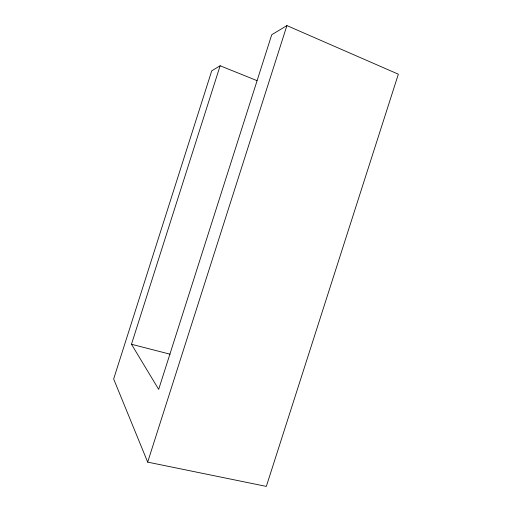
<?xml version="1.0" encoding="UTF-8"?>
<svg xmlns="http://www.w3.org/2000/svg" width="512" height="512" viewBox="0 0 512 512"><rect width="100%" height="100%" fill="white"/><g stroke="black" fill="none" stroke-linecap="round" stroke-linejoin="round"><path stroke-width="0.77" d="M220.128 65.773L211.731 70.822L113.651 378.976L147.68 462.125L266.323 486.4L398.349 74.195L286.906 25.6L271.738 34.726L158.675 389.363L131.469 344.256L220.128 65.773L256.986 80.614M147.68 462.125L286.906 25.6M131.469 344.256L170.125 354.214"/></g></svg>
